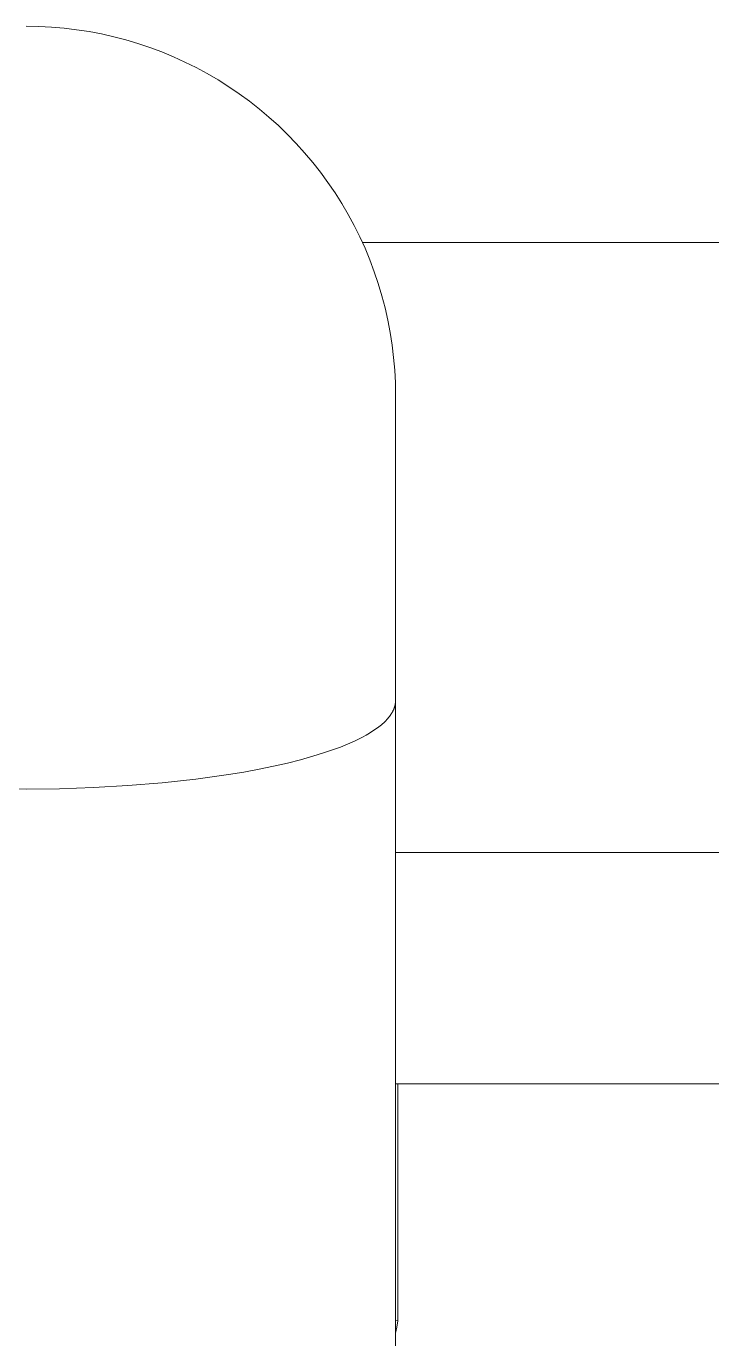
# Model space of a CAD drawing. Header units: inches. Extents: x -10 to 169, y -3 to 129.
# Drawn here: x 60.493 to 61.59, y 111.044 to 113.144 of the extents above; entities that cross this region are included whole.
import ezdxf

# ---------------------------------------------------------------- set-up
doc = ezdxf.new("R2010")
doc.units = ezdxf.units.IN
doc.layers.add('ZANO_R', color=7, linetype='Continuous', lineweight=0)

msp = doc.modelspace()

# ---------------------------------------------------------------- linework, layer by layer
at = {"layer": 'ZANO_R'}
for p, q in [((60.49345, 113.14442), (60.51362, 113.14408)), ((60.51362, 113.14408), (60.53375, 113.14304)), ((60.53375, 113.14304), (60.55385, 113.14133)), ((60.55385, 113.14133), (60.57387, 113.13892)), ((60.57387, 113.13892), (60.59379, 113.13583)), ((60.59379, 113.13583), (60.6136, 113.13207)), ((60.6136, 113.13207), (60.63328, 113.12763)), ((60.63328, 113.12763), (60.65278, 113.12252)), ((60.65278, 113.12252), (60.6721, 113.11675)), ((60.6721, 113.11675), (60.69122, 113.11032)), ((60.69122, 113.11032), (60.7101, 113.10325)), ((60.7101, 113.10325), (60.72873, 113.09553)), ((60.72873, 113.09553), (60.74709, 113.08718)), ((60.74709, 113.08718), (60.76515, 113.07821)), ((60.76515, 113.07821), (60.78289, 113.06863)), ((60.78289, 113.06863), (60.80029, 113.05845)), ((60.80029, 113.05845), (60.81734, 113.04768)), ((60.81734, 113.04768), (60.83401, 113.03633)), ((60.83401, 113.03633), (60.85029, 113.02442)), ((60.85029, 113.02442), (60.86614, 113.01197)), ((60.86614, 113.01197), (60.88157, 112.99898)), ((60.88157, 112.99898), (60.89654, 112.98547)), ((60.89654, 112.98547), (60.91104, 112.97145)), ((60.91104, 112.97145), (60.92505, 112.95695)), ((60.92505, 112.95695), (60.93856, 112.94198)), ((60.93856, 112.94198), (60.95155, 112.92656)), ((60.95155, 112.92656), (60.96401, 112.9107)), ((60.96401, 112.9107), (60.97592, 112.89443)), ((60.97592, 112.89443), (60.98726, 112.87776)), ((60.98726, 112.87776), (60.99803, 112.86071)), ((60.99803, 112.86071), (61.00821, 112.84331)), ((61.00821, 112.84331), (61.0178, 112.82556)), ((61.0178, 112.82556), (61.02677, 112.8075)), ((61.02677, 112.8075), (61.03511, 112.78915)), ((61.03091, 112.79859), (61.87141, 112.79859)), ((61.03511, 112.78915), (61.04283, 112.77052)), ((61.04283, 112.77052), (61.04991, 112.75163)), ((61.04991, 112.75163), (61.05633, 112.73252)), ((61.05633, 112.73252), (61.06211, 112.7132)), ((61.06211, 112.7132), (61.06721, 112.69369)), ((61.06721, 112.69369), (61.07165, 112.67402)), ((61.07165, 112.67402), (61.07542, 112.65421)), ((61.07542, 112.65421), (61.0785, 112.63428)), ((61.0785, 112.63428), (61.08091, 112.61426)), ((61.08091, 112.61426), (61.08263, 112.59417)), ((61.08263, 112.59417), (61.08366, 112.57403)), ((61.08366, 112.57403), (61.084, 112.55387)), ((61.084, 112.54055), (61.08394, 112.53178)), ((61.084, 112.55386), (61.084, 112.06561)), ((61.08062, 112.05044), (61.08024, 112.04963)), ((61.08097, 112.05125), (61.08062, 112.05044)), ((61.0813, 112.05206), (61.08097, 112.05125)), ((61.08162, 112.05287), (61.0813, 112.05206)), ((61.08191, 112.05368), (61.08162, 112.05287)), ((61.08218, 112.05448), (61.08191, 112.05368)), ((61.08244, 112.05529), (61.08218, 112.05448)), ((61.08267, 112.05609), (61.08244, 112.05529)), ((61.08289, 112.05689), (61.08267, 112.05609)), ((61.08308, 112.05769), (61.08289, 112.05689)), ((61.08326, 112.05849), (61.08308, 112.05769)), ((61.08342, 112.05929), (61.08326, 112.05849)), ((61.08356, 112.06009), (61.08342, 112.05929)), ((61.08368, 112.06088), (61.08356, 112.06009)), ((61.08378, 112.06167), (61.08368, 112.06088)), ((61.08386, 112.06246), (61.08378, 112.06167)), ((61.08392, 112.06325), (61.08386, 112.06246)), ((61.08397, 112.06404), (61.08392, 112.06325)), ((61.084, 112.06483), (61.08397, 112.06404)), ((61.084, 112.06561), (61.084, 112.06483)), ((61.084, 112.06561), (61.084, 105.64124)), ((61.06497, 112.02989), (61.06314, 112.02824)), ((61.06672, 112.03155), (61.06497, 112.02989)), ((61.06838, 112.0332), (61.06672, 112.03155)), ((61.06995, 112.03486), (61.06838, 112.0332)), ((61.07144, 112.03651), (61.06995, 112.03486)), ((61.07283, 112.03816), (61.07144, 112.03651)), ((61.07415, 112.0398), (61.07283, 112.03816)), ((61.07537, 112.04145), (61.07415, 112.0398)), ((61.07651, 112.04309), (61.07537, 112.04145)), ((61.07705, 112.04391), (61.07651, 112.04309)), ((61.07757, 112.04473), (61.07705, 112.04391)), ((61.07807, 112.04555), (61.07757, 112.04473)), ((61.07854, 112.04637), (61.07807, 112.04555)), ((61.079, 112.04718), (61.07854, 112.04637)), ((61.07943, 112.048), (61.079, 112.04718)), ((61.07985, 112.04881), (61.07943, 112.048)), ((61.08024, 112.04963), (61.07985, 112.04881)), ((61.03696, 112.01014), (61.03102, 112.00689)), ((61.04254, 112.0134), (61.03696, 112.01014)), ((61.04775, 112.01668), (61.04254, 112.0134)), ((61.05022, 112.01833), (61.04775, 112.01668)), ((61.0526, 112.01998), (61.05022, 112.01833)), ((61.05489, 112.02163), (61.0526, 112.01998)), ((61.05709, 112.02328), (61.05489, 112.02163)), ((61.05919, 112.02493), (61.05709, 112.02328)), ((61.06121, 112.02659), (61.05919, 112.02493)), ((61.06314, 112.02824), (61.06121, 112.02659)), ((60.98774, 111.988), (60.9705, 111.98201)), ((60.99585, 111.99106), (60.98774, 111.988)), ((61.0036, 111.99416), (60.99585, 111.99106)), ((61.01099, 111.9973), (61.0036, 111.99416)), ((61.01803, 112.00047), (61.01099, 111.9973)), ((61.02471, 112.00367), (61.01803, 112.00047)), ((61.03102, 112.00689), (61.02471, 112.00367)), ((60.93208, 111.97064), (60.91104, 111.96532)), ((60.95193, 111.97621), (60.93208, 111.97064)), ((60.9705, 111.98201), (60.95193, 111.97621)), ((60.81661, 111.9469), (60.76469, 111.93962)), ((60.84155, 111.95104), (60.81661, 111.9469)), ((60.86568, 111.9555), (60.84155, 111.95104)), ((60.88887, 111.96026), (60.86568, 111.9555)), ((60.91104, 111.96532), (60.88887, 111.96026)), ((60.49345, 111.92378), (60.44039, 111.92435)), ((60.54652, 111.92435), (60.49345, 111.92378)), ((60.60091, 111.92615), (60.54652, 111.92435)), ((60.65595, 111.92925), (60.60091, 111.92615)), ((60.71083, 111.93374), (60.65595, 111.92925)), ((60.76469, 111.93962), (60.71083, 111.93374)), ((61.65166, 111.82232), (61.084, 111.82232)), ((61.65166, 111.45201), (61.084, 111.45201)), ((61.08732, 111.07295), (61.08732, 111.45201)), ((61.65166, 111.45189), (61.08732, 111.45189)), ((61.084, 111.07319), (61.08732, 111.07295)), ((61.08578, 111.06287), (61.08732, 111.07295)), ((61.084, 111.05282), (61.08578, 111.06287))]:
    msp.add_line(p, q, dxfattribs=at)

doc.saveas('drawing.dxf')
